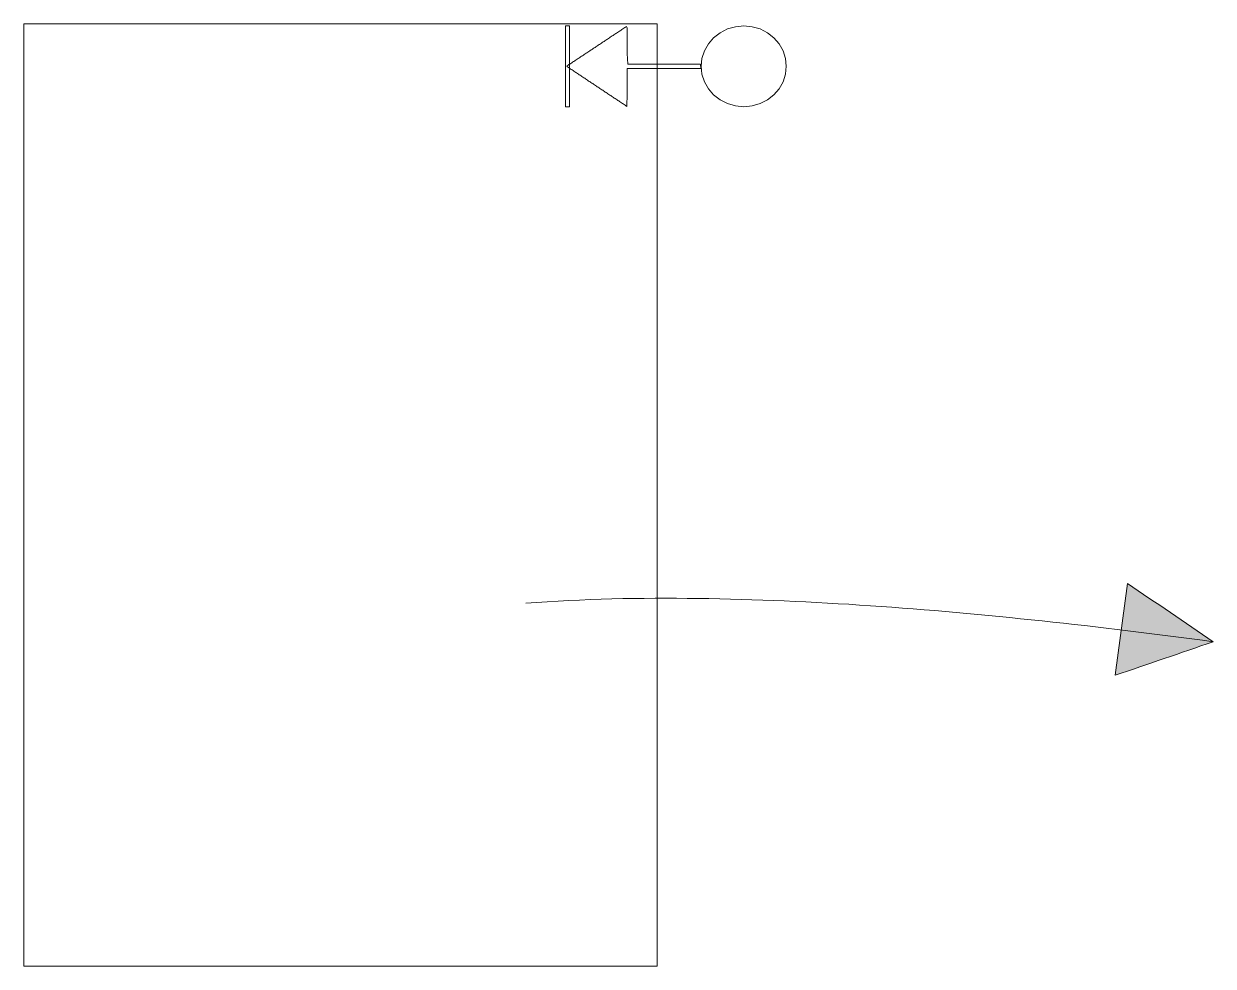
# Model space of a CAD drawing. Extents: x 80 to 234, y 458 to 580.
import ezdxf

# ---------------------------------------------------------------- set-up
doc = ezdxf.new("R2010")
doc.units = 0
doc.layers.get('0').update_dxf_attribs({"lineweight": 0})

msp = doc.modelspace()

# ---------------------------------------------------------------- hatches: boundary and pattern name
at = {"true_color": 0x000000}
h = msp.add_hatch(color=256, dxfattribs=at)
h.dxf.hatch_style = 1
h.paths.add_polyline_path([(222.91, 507.55), (223.6, 507.08), (224.3, 506.61), (224.99, 506.14), (225.68, 505.66), (226.38, 505.19), (227.07, 504.72), (227.76, 504.25), (228.46, 503.78), (229.15, 503.3), (229.84, 502.83), (230.53, 502.36), (231.23, 501.89), (231.92, 501.42), (232.61, 500.94), (233.31, 500.47), (234, 500), (233.21, 499.73), (232.41, 499.46), (231.62, 499.19), (230.83, 498.91), (230.03, 498.64), (229.24, 498.37), (228.45, 498.1), (227.65, 497.83), (226.86, 497.56), (226.07, 497.29), (225.27, 497.02), (224.48, 496.74), (223.69, 496.47), (222.89, 496.2), (222.1, 495.93), (221.31, 495.66)])

# ---------------------------------------------------------------- linework, layer by layer
for points in [[(80, 580), (162, 580), (162, 458), (80, 458), (80, 580)], [(150.14, 579.72), (150.66, 579.72), (150.66, 569.27), (150.14, 569.27), (150.14, 579.72)], [(158.14, 574.23), (158.14, 570.94), (158.09, 569.31), (157.97, 569.39), (157.85, 569.47), (157.74, 569.54), (157.62, 569.62), (157.5, 569.7), (157.39, 569.78), (157.27, 569.85), (157.15, 569.93), (157.04, 570.01), (156.92, 570.08), (156.81, 570.16), (156.69, 570.24), (156.57, 570.32), (156.46, 570.39), (156.34, 570.47), (156.22, 570.55), (156.11, 570.62), (155.99, 570.7), (155.88, 570.78), (155.76, 570.86), (155.64, 570.93), (155.53, 571.01), (155.41, 571.09), (155.29, 571.16), (155.18, 571.24), (155.06, 571.32), (154.95, 571.4), (154.83, 571.47), (154.71, 571.55), (154.6, 571.63), (154.48, 571.7), (154.36, 571.78), (154.25, 571.86), (154.13, 571.94), (154.01, 572.01), (153.9, 572.09), (153.78, 572.17), (153.67, 572.25), (153.55, 572.32), (153.43, 572.4), (153.32, 572.48), (153.2, 572.55), (153.08, 572.63), (152.97, 572.71), (152.85, 572.79), (152.74, 572.86), (152.62, 572.94), (152.5, 573.02), (152.39, 573.09), (152.27, 573.17), (152.15, 573.25), (152.04, 573.33), (151.92, 573.4), (151.8, 573.48), (151.69, 573.56), (151.57, 573.63), (151.46, 573.71), (151.34, 573.79), (151.22, 573.87), (151.11, 573.94), (150.99, 574.02), (150.87, 574.1), (150.76, 574.17), (150.64, 574.25), (150.53, 574.33), (150.41, 574.41), (150.29, 574.48), (150.36, 574.56), (150.48, 574.64), (150.59, 574.71), (150.71, 574.79), (150.82, 574.87), (150.94, 574.95), (151.06, 575.02), (151.17, 575.1), (151.29, 575.18), (151.41, 575.25), (151.52, 575.33), (151.64, 575.41), (151.76, 575.49), (151.87, 575.56), (151.99, 575.64), (152.1, 575.72), (152.22, 575.79), (152.34, 575.87), (152.45, 575.95), (152.57, 576.03), (152.69, 576.1), (152.8, 576.18), (152.92, 576.26), (153.03, 576.33), (153.15, 576.41), (153.27, 576.49), (153.38, 576.57), (153.5, 576.64), (153.62, 576.72), (153.73, 576.8), (153.85, 576.88), (153.97, 576.95), (154.08, 577.03), (154.2, 577.11), (154.31, 577.18), (154.43, 577.26), (154.55, 577.34), (154.66, 577.42), (154.78, 577.49), (154.9, 577.57), (155.01, 577.65), (155.13, 577.72), (155.24, 577.8), (155.36, 577.88), (155.48, 577.96), (155.59, 578.03), (155.71, 578.11), (155.83, 578.19), (155.94, 578.26), (156.06, 578.34), (156.17, 578.42), (156.29, 578.5), (156.41, 578.57), (156.52, 578.65), (156.64, 578.73), (156.76, 578.8), (156.87, 578.88), (156.99, 578.96), (157.11, 579.04), (157.22, 579.11), (157.34, 579.19), (157.45, 579.27), (157.57, 579.35), (157.69, 579.42), (157.8, 579.5), (157.92, 579.58), (158.04, 579.65), (158.14, 579.46), (158.14, 576.17), (158.21, 574.77), (158.33, 574.77), (158.44, 574.77), (158.56, 574.77), (158.68, 574.77), (158.79, 574.77), (158.91, 574.77), (159.02, 574.77), (159.14, 574.77), (159.26, 574.77), (159.37, 574.77), (159.49, 574.77), (159.61, 574.77), (159.72, 574.77), (159.84, 574.77), (159.95, 574.77), (160.07, 574.77), (160.19, 574.77), (160.3, 574.77), (160.42, 574.77), (160.54, 574.77), (160.65, 574.77), (160.77, 574.77), (160.89, 574.77), (161, 574.77), (161.12, 574.77), (161.23, 574.77), (161.35, 574.77), (161.47, 574.77), (161.58, 574.77), (161.7, 574.77), (161.82, 574.77), (161.93, 574.77), (162.05, 574.77), (162.17, 574.77), (162.28, 574.77), (162.4, 574.77), (162.51, 574.77), (162.63, 574.77), (162.75, 574.77), (162.86, 574.77), (162.98, 574.77), (163.1, 574.77), (163.21, 574.77), (163.33, 574.77), (163.45, 574.77), (163.56, 574.77), (163.68, 574.77), (163.79, 574.77), (163.91, 574.77), (164.03, 574.77), (164.14, 574.77), (164.26, 574.77), (164.38, 574.77), (164.49, 574.77), (164.61, 574.77), (164.72, 574.77), (164.84, 574.77), (164.96, 574.77), (165.07, 574.77), (165.19, 574.77), (165.31, 574.77), (165.42, 574.77), (165.54, 574.77), (165.66, 574.77), (165.77, 574.77), (165.89, 574.77), (166, 574.77), (166.12, 574.77), (166.24, 574.77), (166.35, 574.77), (166.47, 574.77), (166.59, 574.77), (166.7, 574.77), (166.82, 574.77), (166.94, 574.77), (167.05, 574.77), (167.17, 574.77), (167.28, 574.77), (167.4, 574.77), (167.52, 574.77), (167.63, 574.77), (167.68, 574.23), (167.57, 574.23), (167.45, 574.23), (167.33, 574.23), (167.22, 574.23), (167.1, 574.23), (166.99, 574.23), (166.87, 574.23), (166.75, 574.23), (166.64, 574.23), (166.52, 574.23), (166.4, 574.23), (166.29, 574.23), (166.17, 574.23), (166.05, 574.23), (165.94, 574.23), (165.82, 574.23), (165.71, 574.23), (165.59, 574.23), (165.47, 574.23), (165.36, 574.23), (165.24, 574.23), (165.12, 574.23), (165.01, 574.23), (164.89, 574.23), (164.77, 574.23), (164.66, 574.23), (164.54, 574.23), (164.43, 574.23), (164.31, 574.23), (164.19, 574.23), (164.08, 574.23), (163.96, 574.23), (163.84, 574.23), (163.73, 574.23), (163.61, 574.23), (163.49, 574.23), (163.38, 574.23), (163.26, 574.23), (163.15, 574.23), (163.03, 574.23), (162.91, 574.23), (162.8, 574.23), (162.68, 574.23), (162.56, 574.23), (162.45, 574.23), (162.33, 574.23), (162.21, 574.23), (162.1, 574.23), (161.98, 574.23), (161.87, 574.23), (161.75, 574.23), (161.63, 574.23), (161.52, 574.23), (161.4, 574.23), (161.28, 574.23), (161.17, 574.23), (161.05, 574.23), (160.94, 574.23), (160.82, 574.23), (160.7, 574.23), (160.59, 574.23), (160.47, 574.23), (160.35, 574.23), (160.24, 574.23), (160.12, 574.23), (160, 574.23), (159.89, 574.23), (159.77, 574.23), (159.66, 574.23), (159.54, 574.23), (159.42, 574.23), (159.31, 574.23), (159.19, 574.23), (159.07, 574.23), (158.96, 574.23), (158.84, 574.23), (158.72, 574.23), (158.61, 574.23), (158.49, 574.23), (158.38, 574.23), (158.26, 574.23), (158.14, 574.23), (158.14, 574.23)], [(178.73, 574.5), (178.62, 573.48), (178.31, 572.5), (177.8, 571.6), (177.11, 570.81), (176.28, 570.16), (175.33, 569.67), (174.29, 569.38), (173.22, 569.27), (172.14, 569.38), (171.11, 569.67), (170.16, 570.16), (169.32, 570.81), (168.64, 571.6), (168.13, 572.5), (167.81, 573.48), (167.71, 574.5), (167.81, 575.52), (168.13, 576.5), (168.64, 577.4), (169.32, 578.19), (170.16, 578.84), (171.11, 579.33), (172.14, 579.62), (173.22, 579.72), (174.29, 579.62), (175.33, 579.33), (176.28, 578.84), (177.11, 578.19), (177.8, 577.4), (178.31, 576.5), (178.62, 575.52), (178.73, 574.5)], [(222.91, 507.55), (223.6, 507.08), (224.3, 506.61), (224.99, 506.14), (225.68, 505.66), (226.38, 505.19), (227.07, 504.72), (227.76, 504.25), (228.46, 503.78), (229.15, 503.3), (229.84, 502.83), (230.53, 502.36), (231.23, 501.89), (231.92, 501.42), (232.61, 500.94), (233.31, 500.47), (234, 500), (233.21, 499.73), (232.41, 499.46), (231.62, 499.19), (230.83, 498.91), (230.03, 498.64), (229.24, 498.37), (228.45, 498.1), (227.65, 497.83), (226.86, 497.56), (226.07, 497.29), (225.27, 497.02), (224.48, 496.74), (223.69, 496.47), (222.89, 496.2), (222.1, 495.93), (221.31, 495.66), (222.91, 507.55)], [(145, 505), (146.39, 505.1), (147.78, 505.19), (149.18, 505.27), (150.57, 505.34), (151.96, 505.4), (153.36, 505.46), (154.75, 505.51), (156.15, 505.55), (157.54, 505.58), (158.94, 505.6), (160.33, 505.62), (161.73, 505.63), (163.12, 505.63), (164.52, 505.63), (165.91, 505.62), (167.31, 505.61), (168.7, 505.59), (170.1, 505.56), (171.49, 505.53), (172.89, 505.49), (174.28, 505.45), (175.68, 505.4), (177.07, 505.35), (178.46, 505.29), (179.86, 505.23), (181.25, 505.16), (182.64, 505.09), (184.04, 505.01), (185.43, 504.93), (186.82, 504.85), (188.22, 504.76), (189.61, 504.67), (191, 504.57), (192.39, 504.47), (193.78, 504.37), (195.17, 504.26), (196.56, 504.15), (197.95, 504.03), (199.34, 503.91), (200.73, 503.79), (202.12, 503.67), (203.51, 503.54), (204.9, 503.41), (206.29, 503.27), (207.68, 503.13), (209.07, 502.99), (210.45, 502.85), (211.84, 502.7), (213.23, 502.55), (214.62, 502.4), (216, 502.25), (217.39, 502.09), (218.77, 501.93), (220.16, 501.76), (221.55, 501.6), (222.93, 501.43), (224.32, 501.26), (225.7, 501.09), (227.08, 500.91), (228.47, 500.73), (229.85, 500.55), (231.23, 500.37), (232.62, 500.19), (234, 500)], [(145, 505), (146.39, 505.1), (147.78, 505.19), (149.18, 505.27), (150.57, 505.34), (151.96, 505.4), (153.36, 505.46), (154.75, 505.51), (156.15, 505.55), (157.54, 505.58), (158.94, 505.6), (160.33, 505.62), (161.73, 505.63), (163.12, 505.63), (164.52, 505.63), (165.91, 505.62), (167.31, 505.61), (168.7, 505.59), (170.1, 505.56), (171.49, 505.53), (172.89, 505.49), (174.28, 505.45), (175.68, 505.4), (177.07, 505.35), (178.46, 505.29), (179.86, 505.23), (181.25, 505.16), (182.64, 505.09), (184.04, 505.01), (185.43, 504.93), (186.82, 504.85), (188.22, 504.76), (189.61, 504.67), (191, 504.57), (192.39, 504.47), (193.78, 504.37), (195.17, 504.26), (196.56, 504.15), (197.95, 504.03), (199.34, 503.91), (200.73, 503.79), (202.12, 503.67), (203.51, 503.54), (204.9, 503.41), (206.29, 503.27), (207.68, 503.13), (209.07, 502.99), (210.45, 502.85), (211.84, 502.7), (213.23, 502.55), (214.62, 502.4), (216, 502.25), (217.39, 502.09), (218.77, 501.93), (220.16, 501.76), (221.55, 501.6), (222.93, 501.43), (224.32, 501.26), (225.7, 501.09), (227.08, 500.91), (228.47, 500.73), (229.85, 500.55), (231.23, 500.37), (232.62, 500.19), (234, 500)]]:
    msp.add_lwpolyline(points, dxfattribs=at)

doc.saveas('drawing.dxf')
